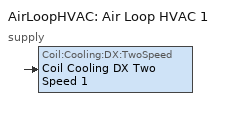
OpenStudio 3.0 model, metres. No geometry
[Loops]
AirLoopHVAC 'Air Loop HVAC 1'
 supply: Coil:Cooling:DX:TwoSpeed 'Coil Cooling DX Two Speed 1'
[Coil:Cooling:DX:TwoSpeed]
Coil Cooling DX Two Speed 1: Availability Schedule=Always On Discrete; Rated High Speed Total Cooling Capacity {W}=Autosize; Rated High Speed Sensible Heat Ratio=Autosize; Rated High Speed COP {W/W}=3; Rated High Speed Air Flow Rate {m3/s}=1.2; Total Cooling Capacity Function of Temperature Curve=Curve Biquadratic 1; Total Cooling Capacity Function of Flow Fraction Curve=Curve Quadratic 1; Energy Input Ratio Function of Temperature Curve=Curve Biquadratic 2; Energy Input Ratio Function of Flow Fraction Curve=Curve Quadratic 2; Part Load Fraction Correlation Curve=Curve Quadratic 3; Rated Low Speed Total Cooling Capacity {W}=Autosize; Rated Low Speed Sensible Heat Ratio=0.69; Rated Low Speed COP {W/W}=3; Low Speed Total Cooling Capacity Function of Temperature Curve=Curve Biquadratic 3; Low Speed Energy Input Ratio Function of Temperature Curve=Curve Biquadratic 4; Condenser Type=EvaporativelyCooled; High Speed Evaporative Condenser Effectiveness=0.5; High Speed Evaporative Condenser Air Flow Rate {m3/s}=Autosize; High Speed Evaporative Condenser Pump Rated Power Consumption {W}=Autosize; Low Speed Evaporative Condenser Effectiveness=0; Low Speed Evaporative Condenser Air Flow Rate {m3/s}=Autosize; Low Speed Evaporative Condenser Pump Rated Power Consumption {W}=Autosize; Basin Heater Capacity {W/K}=10; Basin Heater Setpoint Temperature {C}=2; Basin Heater Operating Schedule=Basin Heater Operating Schedule Name
[AirLoopHVAC]
Air Loop HVAC 1: Availability Schedule=Always On Discrete; Design Supply Air Flow Rate {m3/s}=AutoSize
[Sizing:System]
Air Loop HVAC 1: Type of Load to Size On=Sensible; Design Outdoor Air Flow Rate {m3/s}=Autosize; Central Heating Maximum System Air Flow Ratio=0.3; Preheat Design Temperature {C}=7; Preheat Design Humidity Ratio {kg-H2O/kg-Air}=0.008; Precool Design Temperature {C}=12.8; Precool Design Humidity Ratio {kg-H2O/kg-Air}=0.008; Central Cooling Design Supply Air Temperature {C}=12.8; Central Heating Design Supply Air Temperature {C}=16.7; Sizing Option=NonCoincident; 100% Outdoor Air in Cooling=Yes; 100% Outdoor Air in Heating=Yes; Central Cooling Design Supply Air Humidity Ratio {kg-H2O/kg-Air}=0.0085; Central Heating Design Supply Air Humidity Ratio {kg-H2O/kg-Air}=0.008; Cooling Design Air Flow Method=DesignDay; Cooling Design Air Flow Rate {m3/s}=0; Heating Design Air Flow Method=DesignDay; Heating Design Air Flow Rate {m3/s}=0; System Outdoor Air Method=ZoneSum; Zone Maximum Outdoor Air Fraction=1; Cooling Supply Air Flow Rate Per Floor Area {m3/s-m2}=0.00996765; Cooling Fraction of Autosized Cooling Supply Air Flow Rate=1; Cooling Supply Air Flow Rate Per Unit Cooling Capacity {m3/s-W}=3.94755e-05; Heating Supply Air Flow Rate Per Floor Area {m3/s-m2}=0.00996765; Heating Fraction of Autosized Heating Supply Air Flow Rate=1; Heating Fraction of Autosized Cooling Supply Air Flow Rate=1; Heating Supply Air Flow Rate Per Unit Heating Capacity {m3/s-W}=3.15882e-05; Cooling Design Capacity Method=CoolingDesignCapacity; Cooling Design Capacity {W}=autosize; Cooling Design Capacity Per Floor Area {W/m2}=234.7; Fraction of Autosized Cooling Design Capacity=1; Heating Design Capacity Method=HeatingDesignCapacity; Heating Design Capacity {W}=autosize; Heating Design Capacity Per Floor Area {W/m2}=157; Fraction of Autosized Heating Design Capacity=1; Central Cooling Capacity Control Method=OnOff
[Schedule:Constant]
Name | Value
Always On Discrete | 1
Basin Heater Operating Schedule Name | 0
[Curve:Biquadratic] Minimum Value of x=17; Maximum Value of x=22; Minimum Value of y=13; Maximum Value of y=46
Name | Coefficient1 Constant | Coefficient2 x | Coefficient3 x**2 | Coefficient4 y | Coefficient5 y**2 | Coefficient6 x*y
Curve Biquadratic 1; Curve Biquadratic 3 | 0.42415 | 0.04426 | -0.00042 | 0.00333 | -8e-05 | -0.00021
Curve Biquadratic 2; Curve Biquadratic 4 | 1.23649 | -0.02431 | 0.00057 | -0.01434 | 0.00063 | -0.00038
[Curve:Quadratic]
Name | Coefficient1 Constant | Coefficient2 x | Coefficient3 x**2 | Minimum Value of x | Maximum Value of x
Curve Quadratic 1 | 0.77136 | 0.34053 | -0.11088 | 0.75918 | 1.13877
Curve Quadratic 2 | 1.2055 | -0.32953 | 0.12308 | 0.75918 | 1.13877
Curve Quadratic 3 | 0.771 | 0.229 | 0 | 0 | 1
